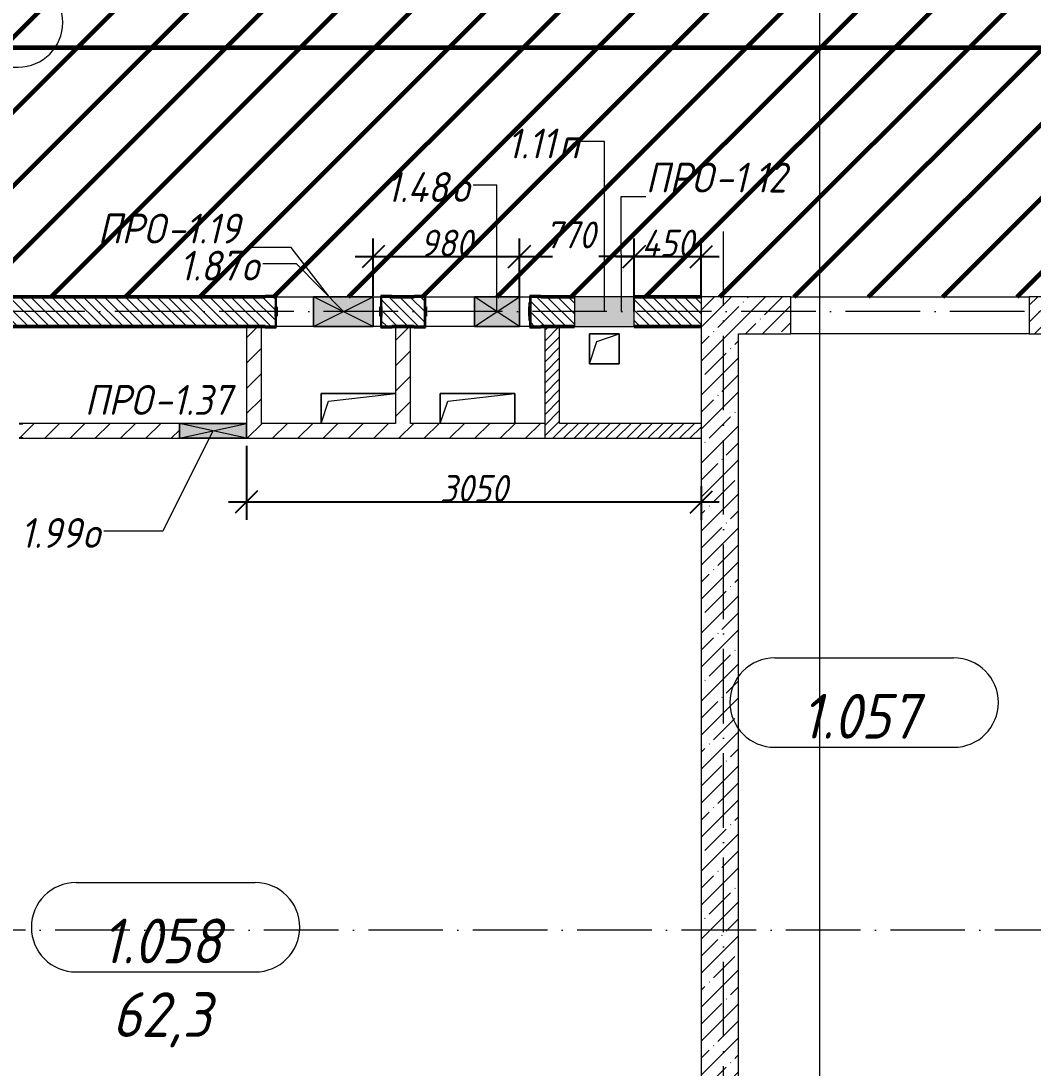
# Model space of a CAD drawing. Header units: millimetres. Extents: x -606178 to 312196, y -19338 to 632709.
# Drawn here: x -349243 to -342456, y 452700 to 459725 of the extents above; entities that cross this region are included whole.
import ezdxf

# ---------------------------------------------------------------- set-up
doc = ezdxf.new("R2010")
doc.units = ezdxf.units.MM
doc.linetypes.add('50_200_ШТРИХ_1Т_ш5_п1_п1_', pattern=[700, 500, -100, 0, -100])
for name, color, linetype, lineweight in [('6.4.1) Окр пт с инж. ПТ2.16', 3, 'Continuous', 60), ('A-____-____-DIMS', 7, 'Continuous', 9), ('A-DETL-GENF-OTLN', 7, 'Continuous', 9), ('A-FLOR-____-OTLN', 7, 'Continuous', 9), ('A-GENM-____-IDEN', 7, 'Continuous', 9), ('A-GENM-____-MCUT', 7, 'Continuous', 25), ('A-GENM-____-OTLN', 7, 'Continuous', 9), ('A-GENM-____-OTLN-1', 7, 'Continuous', 25), ('A-GLAZ-____-IDEN', 7, 'Continuous', 9), ('A-GLAZ-____-OTLN', 7, 'Continuous', 9), ('A-WALL-____-MCUT-1', 7, 'Continuous', 9), ('A-WALL-____-MCUT-2', 7, 'Continuous', 50), ('A-WALL-____-OTLN', 7, 'Continuous', 9), ('A-WALL-____-PATT-1', 7, 'Continuous', 9), ('A-WALL-FNSH-MCUT-1', 7, 'Continuous', 9), ('I-WALL-____-OTLN', 7, 'Continuous', 9), ('S-GRID-____-OTLN-1', 7, '50_200_ШТРИХ_1Т_ш5_п1_п1_', 9)]:
    doc.layers.add(name, color=color, linetype=linetype, lineweight=lineweight)
doc.layers.add('A-AREA-IDEN-1', color=7, linetype='Continuous', lineweight=9, true_color=0x000000)
doc.layers.add('G-____-____-SYMB-1', color=9, linetype='Continuous', lineweight=9, true_color=0x808080)
doc.styles.add('ISOCPEUR_I', font='isocpeui.ttf', dxfattribs={"width": 0.9, "height": 2.5})
doc.styles.add('ISOCPEUR_I_10', font='isocpeui.ttf', dxfattribs={"width": 0.9, "height": 180})
doc.styles.add('ISOCPEUR_I_9', font='isocpeui.ttf', dxfattribs={"width": 0.9, "height": 250})
doc.dimstyles.new('ISO-1_8_0_9К_СРЕДНИЙ_Кладочные_3', dxfattribs={"dimscale": 304.8, "dimtxt": 179.276612, "dimasz": 0.492126, "dimexe": 0.393701, "dimexo": 0, "dimgap": 0, "dimtad": 1, "dimdec": 3, "dimrnd": 0.001, "dimdsep": 46, "dimtxsty": 'ISOCPEUR_I_10', "dimblk1": 'OBLIQUE', "dimblk2": 'OBLIQUE', "dimsah": 1, "dimcen": 0.09, "dimdle": 0.393701, "dimazin": 0, "dimtfac": 1, "dimtdec": 4, "dimtix": 1, "dimtmove": 0, "dimatfit": 3, "dimfxl": 1, "dimtvp": 1, "dimtolj": 1, "dimtzin": 0, "dimarcsym": 2})
doc.dimstyles.new('ISO-1_8_0_9К_СРЕДНИЙ_Кладочные_5', dxfattribs={"dimscale": 304.8, "dimtxt": 179.276612, "dimasz": 0.492126, "dimexe": 0.393701, "dimexo": 0, "dimgap": 0, "dimtad": 1, "dimdec": 3, "dimrnd": 0.001, "dimdsep": 46, "dimtxsty": 'ISOCPEUR_I_10', "dimblk1": 'OBLIQUE', "dimblk2": 'OBLIQUE', "dimsah": 1, "dimcen": 0.09, "dimdle": 0.393701, "dimazin": 0, "dimtfac": 1, "dimtdec": 4, "dimtix": 1, "dimtmove": 2, "dimatfit": 3, "dimfxl": 1, "dimtvp": 1, "dimtolj": 1, "dimtzin": 0, "dimarcsym": 2})
pattern_1 = [(45, (-425830.77, 451794.26), (-84.85281, 84.85281), [])]
pattern_2 = [(45, (-425830.77, 451794.26), (-35.35534, 35.35534), [])]
pattern_3 = [(45, (-425830.77, 451794.26), (-114.04925, 114.04925), []), (45, (-425716.72, 451794.26), (-114.04925, 114.04925), [201.612, -40.322, 3.353, -36.97])]

# ---------------------------------------------------------------- blocks, each defined once
blk = doc.blocks.new('Фахверк_СКБ_Уголок - 200_4010_1-27904896-АР1_План отверстий 1 этажа в осях 1-64_А-ГГ')
at = {"layer": 'A-GENM-____-MCUT'}
for p, q in [((200, 156), (125, 156)), ((125, 156), (125, 81)), ((131, 81), (131, 150)), ((131, 150), (200, 150)), ((200, 150), (200, 156)), ((125, 81), (131, 81)), ((131, 19), (125, 19)), ((125, 19), (125, -56)), ((131, -50), (131, 19)), ((125, -56), (200, -56)), ((200, -50), (131, -50)), ((200, -56), (200, -50))]:
    blk.add_line(p, q, dxfattribs=at)
blk = doc.blocks.new('Фахверк_СКБ_Уголок - 200_4010-27904266-АР1_План отверстий 1 этажа в осях 1-64_А-ГГ')
at = {"layer": 'A-GENM-____-MCUT'}
for p, q in [((125, 156), (50, 156)), ((50, 156), (50, 150)), ((50, 150), (119, 150)), ((119, 150), (119, 81)), ((125, 81), (125, 156)), ((119, 81), (125, 81)), ((125, 19), (119, 19)), ((119, 19), (119, -50)), ((125, -56), (125, 19)), ((119, -50), (50, -50)), ((50, -50), (50, -56)), ((50, -56), (125, -56))]:
    blk.add_line(p, q, dxfattribs=at)
blk = doc.blocks.new('154_Фахверк_СКБ_Швеллер - Тип_100_4010-28225412-АР1_План отверстий 1 этажа в осях 1-64_А-ГГ')
at = {"layer": 'A-GENM-____-MCUT'}
for p, q in [((150, 50), (175, 50)), ((175, 47), (150, 47)), ((175, 50), (175, 47)), ((150, -47), (175, -47)), ((175, -50), (150, -50)), ((175, -47), (175, -50))]:
    blk.add_line(p, q, dxfattribs=at)
blk = doc.blocks.new('154_Стойка_СКБ_Уголок - СМ-2230_200-28216496-АР1_План отверстий 1 этажа в осях 1-64_А-ГГ')
at = {"layer": 'A-GENM-____-MCUT'}
for p, q in [((125, 156), (125, 81)), ((200, 156), (125, 156)), ((131, 81), (131, 150)), ((131, 150), (200, 150)), ((200, 150), (200, 156)), ((125, 81), (131, 81)), ((131, 19), (125, 19)), ((125, 19), (125, -56)), ((131, -50), (131, 19)), ((125, -56), (200, -56)), ((200, -50), (131, -50)), ((200, -56), (200, -50))]:
    blk.add_line(p, q, dxfattribs=at)
blk = doc.blocks.new('Стойка_Влож_Полоса боковая - Полоса-V151-АР1_План отверстий 1 этажа в осях 1-64_А-ГГ')
at = {"layer": 'A-GENM-____-OTLN'}
for p, q in [((-5, 60), (0, 60)), ((-5, -60), (-5, 60)), ((0, -60), (-5, -60))]:
    blk.add_line(p, q, dxfattribs=at)
blk = doc.blocks.new('AR_Отверстие Ниша - Лючок-32401323-АР1_План отверстий 1 этажа в осях 1-64_А-ГГ')
at = {"layer": 'A-GLAZ-____-OTLN'}
blk.add_hatch(color=256, dxfattribs=at).paths.add_polyline_path([(-200, 100), (-200, -100), (200, -100), (200, 100)], flags=0)
for p, q in [((200, 100), (-200, 100)), ((-200, 100), (-200, -100)), ((200, -100), (200, 100)), ((-200, -100), (200, -100))]:
    blk.add_line(p, q, dxfattribs=at)
blk = doc.blocks.new('AR_Отверстие прямоугольное _в плите_ - AR_Отверстие прямоугольное _в плите_-30229432-АР1_План отверстий 1 этажа в осях 1-64_А-ГГ')
at = {"layer": 'A-GENM-____-OTLN'}
for p, q in [((250, 100), (-250, 100)), ((-250, 100), (-250, -100)), ((-200, 50), (250, 100)), ((-250, -100), (-200, 50))]:
    blk.add_line(p, q, dxfattribs=at)
blk = doc.blocks.new('AR_Отверстие прямоугольное _в плите_ - AR_Отверстие прямоугольное _в плите_-V153-АР1_План отверстий 1 этажа в осях 1-64_А-ГГ')
at = {"layer": 'A-GENM-____-OTLN'}
for p, q in [((250, 100), (-250, 100)), ((-250, 100), (-250, -100)), ((-200, 50), (250, 100)), ((250, -100), (250, 100)), ((-250, -100), (-200, 50))]:
    blk.add_line(p, q, dxfattribs=at)
blk = doc.blocks.new('AR_Отверстие прямоугольное _в плите_ - AR_Отверстие прямоугольное _в плите_-V156-АР1_План отверстий 1 этажа в осях 1-64_А-ГГ')
at = {"layer": 'A-GENM-____-OTLN'}
for p, q in [((100, 100), (-100, 100)), ((-100, 100), (-100, -100)), ((-50, 50), (100, 100)), ((100, -100), (100, 100)), ((-100, -100), (-50, 50)), ((-100, -100), (100, -100))]:
    blk.add_line(p, q, dxfattribs=at)
blk = doc.blocks.new('AR_Отверстие прямоугольное _в стене_ - AR_Отверстие прямоугольное _в стене__ЭОМ-36398144-АР1_План отверстий 1 этажа в осях 1-64_А-ГГ')
at = {"layer": 'A-GLAZ-____-OTLN'}
blk.add_hatch(color=256, dxfattribs=at).paths.add_polyline_path([(112.8, 100), (-200, 100), (-200, -100), (200, -100), (200, 100)], flags=0)
at = {"layer": 'A-DETL-GENF-OTLN'}
for p, q in [((-200, -100), (-200, 100)), ((-200, 100), (200, 100)), ((200, 100), (-200, -100)), ((-200, 100), (200, -100)), ((200, 100), (-200, 100)), ((-200, 100), (-200, -100)), ((200, 100), (200, -100)), ((200, -100), (200, 100)), ((200, -100), (-200, -100)), ((-200, -100), (200, -100))]:
    blk.add_line(p, q, dxfattribs=at)
blk = doc.blocks.new('AR_Отверстие прямоугольное _в стене__БезПР - AR_Отверстие прямоугольное _в стене__БезПР-36392850-АР1_План отверстий 1 этажа в осях 1-64_А-ГГ')
at = {"layer": 'A-GLAZ-____-OTLN'}
blk.add_hatch(color=256, dxfattribs=at).paths.add_polyline_path([(150, 100), (-150, 100), (-150, -100), (150, -100), (150, 86.6)], flags=0)
at = {"layer": 'A-DETL-GENF-OTLN'}
for p, q in [((-150, -100), (-150, 100)), ((-150, 100), (150, 100)), ((150, 100), (-150, -100)), ((-150, 100), (150, -100)), ((150, 100), (-150, 100)), ((-150, 100), (-150, -100)), ((150, 100), (150, -100)), ((150, -100), (150, 100)), ((150, -100), (-150, -100)), ((-150, -100), (150, -100))]:
    blk.add_line(p, q, dxfattribs=at)
blk = doc.blocks.new('AR_Отверстие прямоугольное _в стене_ - AR_Отверстие прямоугольное _в стене__ОВ-36755311-АР1_План отверстий 1 этажа в осях 1-64_А-ГГ')
at = {"layer": 'A-GLAZ-____-OTLN'}
blk.add_hatch(color=256, dxfattribs=at).paths.add_polyline_path([(225, 50), (-225, 50), (-225, -50), (225, -50)], flags=0)
at = {"layer": 'A-DETL-GENF-OTLN'}
for p, q in [((-225, -50), (-225, 50)), ((-225, 50), (225, 50)), ((225, 50), (-225, -50)), ((-225, 50), (225, -50)), ((225, 50), (-225, 50)), ((-225, 50), (-225, -50)), ((225, 50), (225, -50)), ((225, -50), (225, 50)), ((225, -50), (-225, -50)), ((-225, -50), (225, -50))]:
    blk.add_line(p, q, dxfattribs=at)
blk = doc.blocks.new('_Oblique')
at = {"color": 0, "linetype": 'ByBlock', "lineweight": -2}
blk.add_line((-0.5, -0.5), (0.5, 0.5), dxfattribs=at)
blk = doc.blocks.new('*D4199')
at = {"layer": 'A-____-____-DIMS', "color": 0, "lineweight": -2, "transparency": 16777216}
for p, q in [((-346880.8, 457881.3), (-346880.8, 458264.7)), ((-345900.8, 457875.3), (-345900.8, 458264.7)), ((-347000.8, 458144.7), (-345780.8, 458144.7))]:
    blk.add_line(p, q, dxfattribs=at)
at = {"layer": 'Defpoints', "color": 0, "transparency": 16777216}
for p in [(-345900.8, 458144.7), (-346880.8, 457881.3), (-345900.8, 457875.3)]:
    blk.add_point(p, dxfattribs=at)
at = {"layer": 'A-____-____-DIMS', "color": 0, "lineweight": -2, "transparency": 16777216, "xscale": 150, "yscale": 150, "zscale": 150, "rotation": 180}
blk.add_blockref('_Oblique', (-346880.8, 458144.7), dxfattribs=at)
at = {"layer": 'A-____-____-DIMS', "color": 0, "lineweight": -2, "transparency": 16777216, "xscale": 150, "yscale": 150, "zscale": 150}
blk.add_blockref('_Oblique', (-345900.8, 458144.7), dxfattribs=at)
at = {"layer": 'A-____-____-DIMS', "color": 0, "transparency": 16777216, "insert": (-346390.8, 458234.7), "char_height": 180, "width": 409.578, "attachment_point": 5, "style": 'ISOCPEUR_I_10'}
blk.add_mtext('\\A1;980', dxfattribs=at)
blk = doc.blocks.new('*D4200')
at = {"layer": 'A-____-____-DIMS', "color": 0, "lineweight": -2, "transparency": 16777216}
for p, q in [((-345900.8, 457875.3), (-345900.8, 458264.7)), ((-345130.8, 457776.7), (-345130.8, 458264.7)), ((-346020.8, 458144.7), (-345678.9, 458144.7)), ((-345010.8, 458144.7), (-345367.7, 458144.7))]:
    blk.add_line(p, q, dxfattribs=at)
at = {"layer": 'Defpoints', "color": 0, "transparency": 16777216}
for p in [(-345130.8, 458144.7), (-345900.8, 457875.3), (-345130.8, 457776.7)]:
    blk.add_point(p, dxfattribs=at)
at = {"layer": 'A-____-____-DIMS', "color": 0, "lineweight": -2, "transparency": 16777216, "xscale": 150, "yscale": 150, "zscale": 150, "rotation": 180}
blk.add_blockref('_Oblique', (-345900.8, 458144.7), dxfattribs=at)
at = {"layer": 'A-____-____-DIMS', "color": 0, "lineweight": -2, "transparency": 16777216, "xscale": 150, "yscale": 150, "zscale": 150}
blk.add_blockref('_Oblique', (-345130.8, 458144.7), dxfattribs=at)
at = {"layer": 'A-____-____-DIMS', "color": 0, "transparency": 16777216, "insert": (-345728.1, 458379.9), "char_height": 180, "width": 409.578, "attachment_point": 1, "line_spacing_factor": 1.149209, "style": 'ISOCPEUR_I_10'}
blk.add_mtext('\\A1;770', dxfattribs=at)
blk = doc.blocks.new('*D4201')
at = {"layer": 'A-____-____-DIMS', "color": 0, "lineweight": -2, "transparency": 16777216}
for p, q in [((-345130.8, 457776.7), (-345130.8, 458264.7)), ((-344680.8, 457875.3), (-344680.8, 458264.7)), ((-345250.8, 458144.7), (-344560.8, 458144.7))]:
    blk.add_line(p, q, dxfattribs=at)
at = {"layer": 'Defpoints', "color": 0, "transparency": 16777216}
for p in [(-344680.8, 458144.7), (-344680.8, 457875.3), (-345130.8, 457776.7)]:
    blk.add_point(p, dxfattribs=at)
at = {"layer": 'A-____-____-DIMS', "color": 0, "lineweight": -2, "transparency": 16777216, "xscale": 150, "yscale": 150, "zscale": 150, "rotation": 180}
blk.add_blockref('_Oblique', (-345130.8, 458144.7), dxfattribs=at)
at = {"layer": 'A-____-____-DIMS', "color": 0, "lineweight": -2, "transparency": 16777216, "xscale": 150, "yscale": 150, "zscale": 150}
blk.add_blockref('_Oblique', (-344680.8, 458144.7), dxfattribs=at)
at = {"layer": 'A-____-____-DIMS', "color": 0, "transparency": 16777216, "insert": (-344905.8, 458234.7), "char_height": 180, "width": 426.127, "attachment_point": 5, "style": 'ISOCPEUR_I_10'}
blk.add_mtext('\\A1;450', dxfattribs=at)
blk = doc.blocks.new('*D4211')
at = {"layer": 'A-____-____-DIMS', "color": 0, "lineweight": -2, "transparency": 16777216}
for p, q in [((-347730.8, 456875.3), (-347730.8, 456378.9)), ((-344680.8, 456604.9), (-344680.8, 456378.9)), ((-347850.8, 456498.9), (-344560.8, 456498.9))]:
    blk.add_line(p, q, dxfattribs=at)
at = {"layer": 'Defpoints', "color": 0, "transparency": 16777216}
for p in [(-347730.8, 456875.3), (-344680.8, 456604.9), (-344680.8, 456498.9)]:
    blk.add_point(p, dxfattribs=at)
at = {"layer": 'A-____-____-DIMS', "color": 0, "lineweight": -2, "transparency": 16777216, "xscale": 150, "yscale": 150, "zscale": 150, "rotation": 180}
blk.add_blockref('_Oblique', (-347730.8, 456498.9), dxfattribs=at)
at = {"layer": 'A-____-____-DIMS', "color": 0, "lineweight": -2, "transparency": 16777216, "xscale": 150, "yscale": 150, "zscale": 150}
blk.add_blockref('_Oblique', (-344680.8, 456498.9), dxfattribs=at)
at = {"layer": 'A-____-____-DIMS', "color": 0, "transparency": 16777216, "insert": (-346205.8, 456588.9), "char_height": 180, "width": 546.104, "attachment_point": 5, "style": 'ISOCPEUR_I_10'}
blk.add_mtext('\\A1;3050', dxfattribs=at)
blk = doc.blocks.new('AAR_СКБ_Марка_помещения_1_5 ммп - Номер _ Площадь-27962135-АИ_План этажа_Стены_1')
at = {"layer": 'A-AREA-IDEN-1'}
for p, q in [((-2.987, 3), (3.013, 3)), ((-2.987, 0), (3.013, 0))]:
    blk.add_line(p, q, dxfattribs=at)
for centre, start, end in [((-2.987, 1.5), 90, 270), ((3.013, 1.5), 270, 90)]:
    blk.add_arc(centre, 1.5, start, end, dxfattribs=at)

msp = doc.modelspace()

# ---------------------------------------------------------------- hatches: boundary and pattern name
at = {"layer": '6.4.1) Окр пт с инж. ПТ2.16'}
h = msp.add_hatch(dxfattribs=at)
h.set_pattern_fill('ANSI31', color=256, scale=111)
h.paths.add_polyline_path([(-332580.7712, 460205.3011), (-332580.7712, 461055.3011), (-332580.7712, 461475.3011), (-332586.7712, 461475.3011), (-332586.7712, 461550.3011), (-332580.7712, 461875.3011), (-332580.7712, 462375.3011), (-332580.7712, 462675.3011), (-332780.7712, 462675.3011), (-332980.7712, 462675.3011), (-336580.7712, 462675.3011), (-337430.7712, 462675.3011), (-337630.7712, 462675.3011), (-342430.7712, 462675.3011), (-342630.7712, 462675.3011), (-343555.7712, 462675.3011), (-343555.7712, 462669.3011), (-343630.7712, 462669.3011), (-343630.7712, 462675.3011), (-344175.7712, 462675.3011), (-344375.7712, 462675.3011), (-344630.7712, 462675.3011), (-344630.7712, 462669.3011), (-344705.7712, 462669.3011), (-345655.7712, 462675.3011), (-345655.7712, 462669.3011), (-345730.7712, 462669.3011), (-345730.7712, 462675.3011), (-346110.7712, 462675.3011), (-346310.7712, 462675.3011), (-346880.7712, 462675.3011), (-346880.7712, 462669.3011), (-346955.7712, 462669.3011), (-347830.7712, 462673.4188), (-347830.7712, 461775.3011), (-347830.7712, 461375.3011), (-347830.7712, 461325.3011), (-347830.7712, 461275.3011), (-347830.7712, 460775.3011), (-348330.7712, 460775.3011), (-348330.7712, 461075.3011), (-348455.7712, 461075.3011), (-348455.7712, 461069.3011), (-348530.7712, 461069.3011), (-350630.7712, 461075.3011), (-350630.7712, 461069.3011), (-350705.7712, 461069.3011), (-350830.7712, 461075.3011), (-350830.7712, 460775.3011), (-351330.7712, 460775.3011), (-352030.7712, 460775.3011), (-352030.7712, 461025.3011), (-353430.7712, 461025.3011), (-353430.7712, 460775.3011), (-353930.7712, 460775.3011), (-353930.7712, 457875.3011), (-353430.7712, 457875.3011), (-353105.7712, 457875.3011), (-353105.7712, 457881.3011), (-353030.7712, 457881.3011), (-353030.7712, 457875.3011), (-352630.7712, 457875.3011), (-351780.7712, 457875.3011), (-351330.7712, 457875.3011), (-351330.7712, 457881.3011), (-351255.7712, 457881.3011), (-350930.7712, 457875.3011), (-350430.7712, 457875.3011), (-347605.7712, 457875.3011), (-347605.7712, 457881.3011), (-347530.7712, 457881.3011), (-347530.7712, 457875.3011), (-347280.7712, 457875.3011), (-346880.7712, 457875.3011), (-346830.7712, 457875.3011), (-346830.7712, 457881.3011), (-346755.7712, 457881.3011), (-346605.7712, 457875.3011), (-346605.7712, 457881.3011), (-346530.7712, 457881.3011), (-346530.7712, 457875.3011), (-346200.7712, 457875.3011), (-345900.7712, 457875.3011), (-345830.7712, 457875.3011), (-345830.7712, 457881.3011), (-345755.7712, 457881.3011), (-345530.7712, 457875.3011), (-345130.7712, 457875.3011), (-344680.7712, 457875.3011), (-344080.7712, 457875.3011), (-342480.7712, 457875.3011), (-342030.7712, 457875.3011), (-340930.7712, 457875.3011), (-340530.7712, 457875.3011), (-339530.7712, 457875.3011), (-338630.7712, 457875.3011), (-337030.7712, 457875.3011), (-336580.7712, 457875.3011), (-336080.7712, 457875.3011), (-336080.7712, 457275.3011), (-336580.7712, 457275.3011), (-336580.7712, 454275.3011), (-336080.7712, 454275.3011), (-336080.7712, 453675.3011), (-336080.7712, 450725.3011), (-336080.7712, 450125.3011), (-335555.7712, 450125.3011), (-335555.7712, 450131.3011), (-335480.7712, 450131.3011), (-333680.7712, 450125.3011), (-333680.7712, 450131.3011), (-333605.7712, 450131.3011), (-332780.7712, 450126.4719), (-332780.7712, 450225.3011), (-332580.7712, 450225.3011), (-332580.7712, 450375.3011), (-332580.7712, 450700.3011), (-332586.7712, 450700.3011), (-332586.7712, 450775.3011), (-332580.7712, 450775.3011), (-332580.7712, 451205.3011), (-332580.7712, 452055.3011), (-332580.7712, 452406.3011), (-332586.7712, 452406.3011), (-332586.7712, 452481.3011), (-332580.7712, 452875.3011), (-332580.7712, 453375.3011), (-332580.7712, 454600.3011), (-332586.7712, 454600.3011), (-332586.7712, 454675.3011), (-332540.7712, 454675.3011), (-332540.7712, 454680.3011), (-332420.7712, 454680.3011), (-332380.7712, 454675.9533), (-332380.7712, 455575.3011), (-332420.7712, 455575.3011), (-332420.7712, 455570.3011), (-332540.7712, 455570.3011), (-332586.7712, 455575.3011), (-332586.7712, 455650.3011), (-332580.7712, 456125.3011), (-332580.7712, 456525.3011), (-332580.7712, 457000.3011), (-332586.7712, 457000.3011), (-332586.7712, 457075.3011), (-332580.7712, 457075.3011), (-332580.7712, 457775.3011), (-332586.7712, 457775.3011), (-332586.7712, 457850.3011), (-332580.7712, 458000.3011), (-332586.7712, 458000.3011), (-332586.7712, 458075.3011), (-332580.7712, 458775.3011), (-332586.7712, 458775.3011), (-332586.7712, 458875.3011), (-332580.7712, 458875.3011), (-332580.7712, 459375.3011), (-332580.7712, 459700.3011), (-332586.7712, 459700.3011), (-332586.7712, 459775.3011), (-332580.7712, 459775.3011)])
at = {"layer": 'A-WALL-____-PATT-1'}
h = msp.add_hatch(dxfattribs=at)
h.set_pattern_fill('FP_6', color=256, style=0, pattern_type=2)
h.set_pattern_definition([(135, (-425830.77, 451794.26), (-35.35534, -35.35534), [])])
h.paths.add_polyline_path([(-345130.7712, 457675.3011), (-344680.7712, 457675.3011), (-344680.7712, 457875.3011), (-345130.7712, 457875.3011), (-345130.7712, 457797.0403)], flags=0)
h.paths.add_polyline_path([(-345824.7712, 457675.3011), (-345530.7712, 457675.3011), (-345530.7712, 457875.3011), (-345824.7712, 457875.3011), (-345824.7712, 457806.3011), (-345830.7712, 457806.3011), (-345830.7712, 457744.3011), (-345824.7712, 457744.3011), (-345824.7712, 457676.3446)], flags=0)
h.paths.add_polyline_path([(-347536.7712, 457675.3011), (-347536.7712, 457744.3011), (-347530.7712, 457744.3011), (-347530.7712, 457806.3011), (-347536.7712, 457806.3011), (-347536.7712, 457875.3011), (-350430.7712, 457875.3011), (-350430.7712, 457675.3011), (-347605.7712, 457675.3011)], flags=0)
h.paths.add_polyline_path([(-346824.7712, 457675.3011), (-346536.7712, 457675.3011), (-346536.7712, 457744.3011), (-346530.7712, 457744.3011), (-346530.7712, 457806.3011), (-346536.7712, 457806.3011), (-346536.7712, 457875.3011), (-346824.7712, 457875.3011), (-346824.7712, 457806.3011), (-346830.7712, 457806.3011), (-346830.7712, 457744.3011), (-346824.7712, 457744.3011), (-346824.7712, 457679.3011)], flags=0)
h = msp.add_hatch(dxfattribs=at)
h.set_pattern_fill('FP_27', color=256, style=0, pattern_type=2)
h.set_pattern_definition(pattern_3)
h.paths.add_polyline_path([(-344542.364, 450375.3011), (-344430.7712, 450375.3011), (-344430.7712, 457875.3011), (-344680.7712, 457875.3011), (-344680.7712, 450375.3011)], flags=0)
h = msp.add_hatch(dxfattribs=at)
h.set_pattern_fill('FP_27', color=256, style=0, pattern_type=2)
h.set_pattern_definition(pattern_3)
h.paths.add_polyline_path([(-342030.7712, 457625.3011), (-342030.7712, 457875.3011), (-342480.7712, 457875.3011), (-342480.7712, 457625.3011), (-342280.7712, 457625.3011)], flags=0)
h.paths.add_polyline_path([(-344430.7712, 457625.3011), (-344080.7712, 457625.3011), (-344080.7712, 457875.3011), (-344430.7712, 457875.3011)], flags=0)
h = msp.add_hatch(dxfattribs=at)
h.set_pattern_fill('FP_4', color=256, style=0, pattern_type=2)
h.set_pattern_definition(pattern_1)
h.paths.add_polyline_path([(-347630.7712, 457025.3011), (-347630.7712, 457675.3011), (-347730.7712, 457675.3011), (-347730.7712, 457025.3011)], flags=0)
h = msp.add_hatch(dxfattribs=at)
h.set_pattern_fill('FP_4', color=256, style=0, pattern_type=2)
h.set_pattern_definition(pattern_1)
h.paths.add_polyline_path([(-346630.7712, 457025.3011), (-346630.7712, 457675.3011), (-346730.7712, 457675.3011), (-346730.7712, 457025.3011)], flags=0)
h = msp.add_hatch(dxfattribs=at)
h.set_pattern_fill('FP_5', color=256, style=0, pattern_type=2)
h.set_pattern_definition(pattern_2)
h.paths.add_polyline_path([(-345630.7712, 456925.3011), (-345630.7712, 457675.3011), (-345730.7712, 457675.3011), (-345730.7712, 456925.3011)], flags=0)
h = msp.add_hatch(dxfattribs=at)
h.set_pattern_fill('FP_4', color=256, style=0, pattern_type=2)
h.set_pattern_definition(pattern_1)
h.paths.add_polyline_path([(-345730.7712, 456925.3011), (-345730.7712, 457025.3011), (-347730.7712, 457025.3011), (-347730.7712, 456925.3011), (-346309.8283, 456925.3011)], flags=0)
h.paths.add_polyline_path([(-348180.7712, 456925.3011), (-348180.7712, 457025.3011), (-349230.7712, 457025.3011), (-349230.7712, 457022.3011), (-349255.7712, 457022.3011), (-349255.7712, 456928.3011), (-349230.7712, 456928.3011), (-349230.7712, 456925.3011)], flags=0)
h.paths.add_polyline_path([(-350930.7712, 456925.3011), (-350405.7712, 456925.3011), (-350405.7712, 457025.3011), (-350930.7712, 457025.3011)], flags=0)
h = msp.add_hatch(dxfattribs=at)
h.set_pattern_fill('FP_5', color=256, style=0, pattern_type=2)
h.set_pattern_definition(pattern_2)
h.paths.add_polyline_path([(-344680.7712, 456925.3011), (-344680.7712, 457025.3011), (-345630.7712, 457025.3011), (-345630.7712, 456925.3011)], flags=0)

# ---------------------------------------------------------------- linework, layer by layer
at = {"layer": '6.4.1) Окр пт с инж. ПТ2.16', "color": 1}
msp.add_lwpolyline([(-340001.2234, 457875.3011), (-340001.2234, 459544.4619), (-423566.7138, 459544.4619), (-423566.7138, 457875.3011)], dxfattribs=at)
at = {"layer": 'A-FLOR-____-OTLN'}
for p, q in [((-345430.7712, 457625.3011), (-345230.7712, 457625.3011)), ((-345430.7712, 457425.3011), (-345430.7712, 457625.3011)), ((-345230.7712, 457625.3011), (-345230.7712, 457425.3011)), ((-345230.7712, 457425.3011), (-345430.7712, 457425.3011)), ((-347230.7712, 457225.3011), (-346730.7712, 457225.3011)), ((-347230.7712, 457025.3011), (-347230.7712, 457225.3011)), ((-346430.7712, 457225.3011), (-345930.7712, 457225.3011)), ((-346430.7712, 457025.3011), (-346430.7712, 457225.3011)), ((-345930.7712, 457225.3011), (-345930.7712, 457025.3011))]:
    msp.add_line(p, q, dxfattribs=at)
at = {"layer": 'A-GENM-____-IDEN'}
for p, q in [((-345217.578, 458547.0647), (-345053.6461, 458547.0647)), ((-345215.2595, 457775.3011), (-345217.578, 458547.0647)), ((-347430.7619, 458205.0635), (-347727.2837, 458205.0635)), ((-347180.7712, 457881.3011), (-347430.7619, 458205.0635))]:
    msp.add_line(p, q, dxfattribs=at)
at = {"layer": 'A-GLAZ-____-IDEN'}
for p, q in [((-345330.7712, 458915.5685), (-345494.5778, 458915.5685)), ((-345330.7712, 457775.3011), (-345330.7712, 458915.5685)), ((-346050.7712, 458623.0758), (-346209.8617, 458623.0758)), ((-346050.7712, 457775.3011), (-346050.7712, 458623.0758)), ((-347395.1825, 458095.8526), (-347621.436, 458095.8526)), ((-347080.7712, 457775.3011), (-347395.1825, 458095.8526)), ((-347955.7712, 456975.3011), (-348291.862, 456302.5401)), ((-348291.862, 456302.5401), (-348687.4539, 456302.5401))]:
    msp.add_line(p, q, dxfattribs=at)
at = {"layer": 'A-WALL-____-MCUT-1'}
for p, q in [((-344680.7712, 457875.3011), (-344680.7712, 450375.3011)), ((-344080.7712, 457875.3011), (-344680.7712, 457875.3011)), ((-344080.7712, 457625.3011), (-344080.7712, 457875.3011)), ((-342030.7712, 457875.3011), (-342480.7712, 457875.3011)), ((-342480.7712, 457875.3011), (-342480.7712, 457625.3011)), ((-344430.7712, 450375.3011), (-344430.7712, 457625.3011)), ((-344430.7712, 457625.3011), (-344080.7712, 457625.3011)), ((-342480.7712, 457625.3011), (-342280.7712, 457625.3011))]:
    msp.add_line(p, q, dxfattribs=at)
at = {"layer": 'A-WALL-____-MCUT-2'}
for p, q in [((-347605.7712, 457875.3011), (-350430.7712, 457875.3011)), ((-346605.7712, 457875.3011), (-346755.7712, 457875.3011)), ((-345530.7712, 457875.3011), (-345755.7712, 457875.3011)), ((-344680.7712, 457875.3011), (-345130.7712, 457875.3011)), ((-347530.7712, 457744.3011), (-347530.7712, 457806.3011)), ((-346830.7712, 457806.3011), (-346830.7712, 457744.3011)), ((-346530.7712, 457744.3011), (-346530.7712, 457806.3011)), ((-345830.7712, 457806.3011), (-345830.7712, 457744.3011)), ((-350430.7712, 457675.3011), (-347605.7712, 457675.3011)), ((-346755.7712, 457675.3011), (-346605.7712, 457675.3011)), ((-345755.7712, 457675.3011), (-345530.7712, 457675.3011)), ((-345130.7712, 457675.3011), (-344680.7712, 457675.3011))]:
    msp.add_line(p, q, dxfattribs=at)
at = {"layer": 'A-WALL-____-OTLN'}
for p, q in [((-344080.7712, 457875.3011), (-342480.7712, 457875.3011)), ((-342480.7712, 457625.3011), (-344080.7712, 457625.3011))]:
    msp.add_line(p, q, dxfattribs=at)
at = {"layer": 'A-WALL-FNSH-MCUT-1'}
for p, q in [((-347730.7712, 457675.3011), (-347730.7712, 457025.3011)), ((-347630.7712, 457025.3011), (-347630.7712, 457675.3011)), ((-346730.7712, 457675.3011), (-346730.7712, 457025.3011)), ((-346630.7712, 457025.3011), (-346630.7712, 457675.3011)), ((-345730.7712, 457675.3011), (-345730.7712, 456925.3011)), ((-345630.7712, 457025.3011), (-345630.7712, 457675.3011)), ((-348180.7712, 457025.3011), (-349230.7712, 457025.3011)), ((-346730.7712, 457025.3011), (-347630.7712, 457025.3011)), ((-345730.7712, 457025.3011), (-346630.7712, 457025.3011)), ((-344680.7712, 457025.3011), (-345630.7712, 457025.3011)), ((-349230.7712, 456925.3011), (-348180.7712, 456925.3011)), ((-347730.7712, 456925.3011), (-344680.7712, 456925.3011))]:
    msp.add_line(p, q, dxfattribs=at)
at = {"layer": 'G-____-____-SYMB-1'}
msp.add_line((-343887.7734, 497200.5853), (-343887.7734, 447005.8013), dxfattribs=at)
at = {"layer": 'I-WALL-____-OTLN'}
for p, q in [((-347530.7712, 457875.3011), (-347280.7712, 457875.3011)), ((-346880.7712, 457875.3011), (-346830.7712, 457875.3011)), ((-346530.7712, 457875.3011), (-346200.7712, 457875.3011)), ((-345900.7712, 457875.3011), (-345830.7712, 457875.3011)), ((-347280.7712, 457675.3011), (-347530.7712, 457675.3011)), ((-346830.7712, 457675.3011), (-346880.7712, 457675.3011)), ((-346200.7712, 457675.3011), (-346530.7712, 457675.3011)), ((-345830.7712, 457675.3011), (-345900.7712, 457675.3011))]:
    msp.add_line(p, q, dxfattribs=at)
at = {"layer": 'S-GRID-____-OTLN-1'}
for p, q in [((-344530.7712, 447311.6528), (-344530.7712, 458329.2751)), ((-335511.9839, 457775.3011), (-430499.5414, 457775.3011)), ((-321909.7115, 453625.3011), (-430499.5414, 453625.3011))]:
    msp.add_line(p, q, dxfattribs=at)

# ---------------------------------------------------------------- block references
at = {"layer": 'A-AREA-IDEN-1', "xscale": 199.9999999999999, "yscale": 199.9999999999999, "zscale": 199.9999999999999}
for p in [(-349865.03, 459415.1814), (-343590.8122, 454852.1138), (-348276.1047, 453344.6718)]:
    msp.add_blockref('AAR_СКБ_Марка_помещения_1_5 ммп - Номер _ Площадь-27962135-АИ_План этажа_Стены_1', p, dxfattribs=at)
at = {"layer": 'A-GENM-____-OTLN'}
for name, p in [('Стойка_Влож_Полоса боковая - Полоса-V151-АР1_План отверстий 1 этажа в осях 1-64_А-ГГ', (-345830.7712, 457775.3011)), ('AR_Отверстие прямоугольное _в плите_ - AR_Отверстие прямоугольное _в плите_-V156-АР1_План отверстий 1 этажа в осях 1-64_А-ГГ', (-345330.7712, 457525.3011)), ('AR_Отверстие прямоугольное _в плите_ - AR_Отверстие прямоугольное _в плите_-30229432-АР1_План отверстий 1 этажа в осях 1-64_А-ГГ', (-346980.7712, 457125.3011)), ('AR_Отверстие прямоугольное _в плите_ - AR_Отверстие прямоугольное _в плите_-V153-АР1_План отверстий 1 этажа в осях 1-64_А-ГГ', (-346180.7712, 457125.3011))]:
    msp.add_blockref(name, p, dxfattribs=at)
at = {"layer": 'A-GENM-____-OTLN-1', "rotation": 180}
for name, p in [('154_Стойка_СКБ_Уголок - СМ-2230_200-28216496-АР1_План отверстий 1 этажа в осях 1-64_А-ГГ', (-347405.7712, 457825.3011)), ('Фахверк_СКБ_Уголок - 200_4010-27904266-АР1_План отверстий 1 этажа в осях 1-64_А-ГГ', (-346705.7712, 457825.3011)), ('Фахверк_СКБ_Уголок - 200_4010_1-27904896-АР1_План отверстий 1 этажа в осях 1-64_А-ГГ', (-346405.7712, 457825.3011))]:
    msp.add_blockref(name, p, dxfattribs=at)
at = {"layer": 'A-GENM-____-OTLN-1'}
for name, p in [('154_Стойка_СКБ_Уголок - СМ-2230_200-28216496-АР1_План отверстий 1 этажа в осях 1-64_А-ГГ', (-345955.7712, 457725.3011)), ('154_Фахверк_СКБ_Швеллер - Тип_100_4010-28225412-АР1_План отверстий 1 этажа в осях 1-64_А-ГГ', (-349405.7712, 456975.3011))]:
    msp.add_blockref(name, p, dxfattribs=at)
at = {"layer": 'A-GLAZ-____-OTLN', "rotation": 180}
for name, p in [('AR_Отверстие прямоугольное _в стене_ - AR_Отверстие прямоугольное _в стене__ЭОМ-36398144-АР1_План отверстий 1 этажа в осях 1-64_А-ГГ', (-347080.7712, 457775.3011)), ('AR_Отверстие прямоугольное _в стене__БезПР - AR_Отверстие прямоугольное _в стене__БезПР-36392850-АР1_План отверстий 1 этажа в осях 1-64_А-ГГ', (-346050.7712, 457775.3011)), ('AR_Отверстие Ниша - Лючок-32401323-АР1_План отверстий 1 этажа в осях 1-64_А-ГГ', (-345330.7712, 457775.3011)), ('AR_Отверстие прямоугольное _в стене_ - AR_Отверстие прямоугольное _в стене__ОВ-36755311-АР1_План отверстий 1 этажа в осях 1-64_А-ГГ', (-347955.7712, 456975.3011))]:
    msp.add_blockref(name, p, dxfattribs=at)

# ---------------------------------------------------------------- texts
at = {"layer": 'A-AREA-IDEN-1', "char_height": 300, "attachment_point": 8, "line_spacing_factor": 1.139951, "style": 'ISOCPEUR_I'}
for s, insert, width in [('\\pxqc,t8.46667,16.93333,25.4,33.86667,42.33333,50.8,59.26667,67.73333,76.2,84.66667,93.13333,101.6,110.06667,118.53333,127,135.46667,143.93333,152.4,160.86667,169.33333,177.8,186.26667,194.73333,203.2,211.66667,220.13333,228.6,237.06667,245.53333,254,262.46667,270.93333;{1.057}', (-343616.2412, 454910.4437), 900), ('\\pxqc,t8.46667,16.93333,25.4,33.86667,42.33333,50.8,59.26667,67.73333,76.2,84.66667,93.13333,101.6,110.06667,118.53333,127,135.46667,143.93333,152.4,160.86667,169.33333,177.8,186.26667,194.73333,203.2,211.66667,220.13333,228.6,237.06667,245.53333,254,262.46667,270.93333;{1.058}', (-348301.5338, 453403.0017), 900), ('\\pxqc,t8.46667,16.93333,25.4,33.86667,42.33333,50.8,59.26667,67.73333,76.2,84.66667,93.13333,101.6,110.06667,118.53333,127,135.46667,143.93333,152.4,160.86667,169.33333,177.8,186.26667,194.73333,203.2,211.66667,220.13333,228.6,237.06667,245.53333,254,262.46667,270.93333;{62,3}', (-348300.5338, 452839.0537), 754)]:
    msp.add_mtext(s, dxfattribs=dict(at, insert=insert, width=width))
at = {"layer": 'A-GENM-____-IDEN', "char_height": 200, "attachment_point": 1, "style": 'ISOCPEUR_I_9'}
for s, insert, width in [('ПРО', (-345053.6461, 458774.1809), 562.784625), ('-1.12', (-344589.3023, 458774.1809), 620.506125), ('ПРО', (-348727.9528, 458432.1796), 562.784625), ('-1.19', (-348263.6091, 458432.1796), 620.506125), ('ПРО', (-348815.4961, 457282.4173), 562.784625), ('-1.37', (-348351.1523, 457282.4173), 663.79725)]:
    msp.add_mtext(s, dxfattribs=dict(at, insert=insert, width=width))
at = {"layer": 'A-GLAZ-____-IDEN', "char_height": 200, "attachment_point": 1, "style": 'ISOCPEUR_I_9'}
for s, insert, width in [('1.11', (-345982.9333, 459003.183), 418.480875), ('\\fISOCPEUR|b0|i1|c204|p34|;\\W.9;п', (-345637.6521, 459003.183), 158.734125), ('1.48', (-346793.6184, 458710.6903), 533.923875), ('\\fISOCPEUR|b0|i1|c204|p34|;\\W.9;о', (-346353.0872, 458710.6903), 158.734125), ('1.87', (-348180.8876, 458183.4672), 505.063125), ('\\fISOCPEUR|b0|i1|c204|p34|;\\W.9;о', (-347764.1688, 458183.4672), 158.734125), ('1.99', (-349246.9055, 456390.1547), 505.063125), ('\\fISOCPEUR|b0|i1|c204|p34|;\\W.9;о', (-348830.1868, 456390.1547), 158.734125)]:
    msp.add_mtext(s, dxfattribs=dict(at, insert=insert, width=width))

# ---------------------------------------------------------------- dimensions: what is measured, and where the dimension line sits
at = {"layer": 'A-____-____-DIMS'}
for base, p1, p2, override, picture, middle in [((-345900.7712, 458144.7359), (-346880.7712, 457881.3011), (-345900.7712, 457875.3011), {"dimpost": '<>', "dimfxl": 980.018367}, '*D4199', (-346390.7712, 458234.7359)), ((-344680.7712, 458144.7359), (-345130.7712, 457776.6512), (-344680.7712, 457875.3011), {"dimpost": '<>', "dimfxl": 460.686241}, '*D4201', (-344905.7712, 458234.7359)), ((-344680.7712, 456498.8682), (-347730.7712, 456875.3011), (-344680.7712, 456604.9342), {"dimpost": '<>', "dimfxl": 3061.959873}, '*D4211', (-346205.7712, 456588.8682))]:
    dim = msp.add_linear_dim(base=base, p1=p1, p2=p2, dimstyle='ISO-1_8_0_9К_СРЕДНИЙ_Кладочные_3', override=override, dxfattribs=at)
    dim.commit()
    dim.dimension.update_dxf_attribs({"geometry": picture, "text_midpoint": middle})
dim = msp.add_linear_dim(base=(-345130.7712, 458144.7359), p1=(-345900.7712, 457875.3011), p2=(-345130.7712, 457776.6512), dimstyle='ISO-1_8_0_9К_СРЕДНИЙ_Кладочные_5', override={"dimpost": '<>', "dimfxl": 776.293638}, dxfattribs=at)
dim.commit()
dim.dimension.update_dxf_attribs({"geometry": '*D4200', "text_midpoint": (-345523.3235, 458259.898), "dimtype": 160})

doc.saveas('drawing.dxf')
